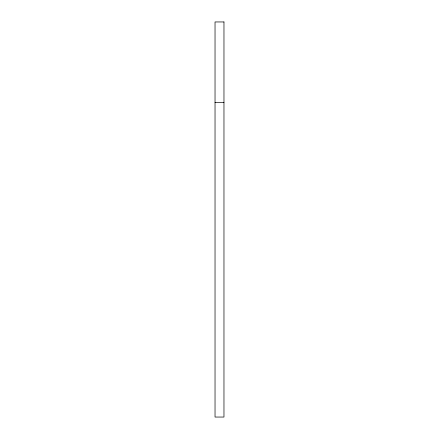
<?xml version="1.0" encoding="UTF-8"?>
<svg xmlns="http://www.w3.org/2000/svg" width="439" height="439" viewBox="0 0 439 439"><rect width="100%" height="100%" fill="white"/><g stroke="black" fill="none" stroke-linecap="round" stroke-linejoin="round"><path stroke-width="0.66" d="M215.033 102.364L223.967 102.364M223.967 21.95L215.033 21.95L215.033 417.05L223.967 417.05L223.967 21.95"/></g></svg>
